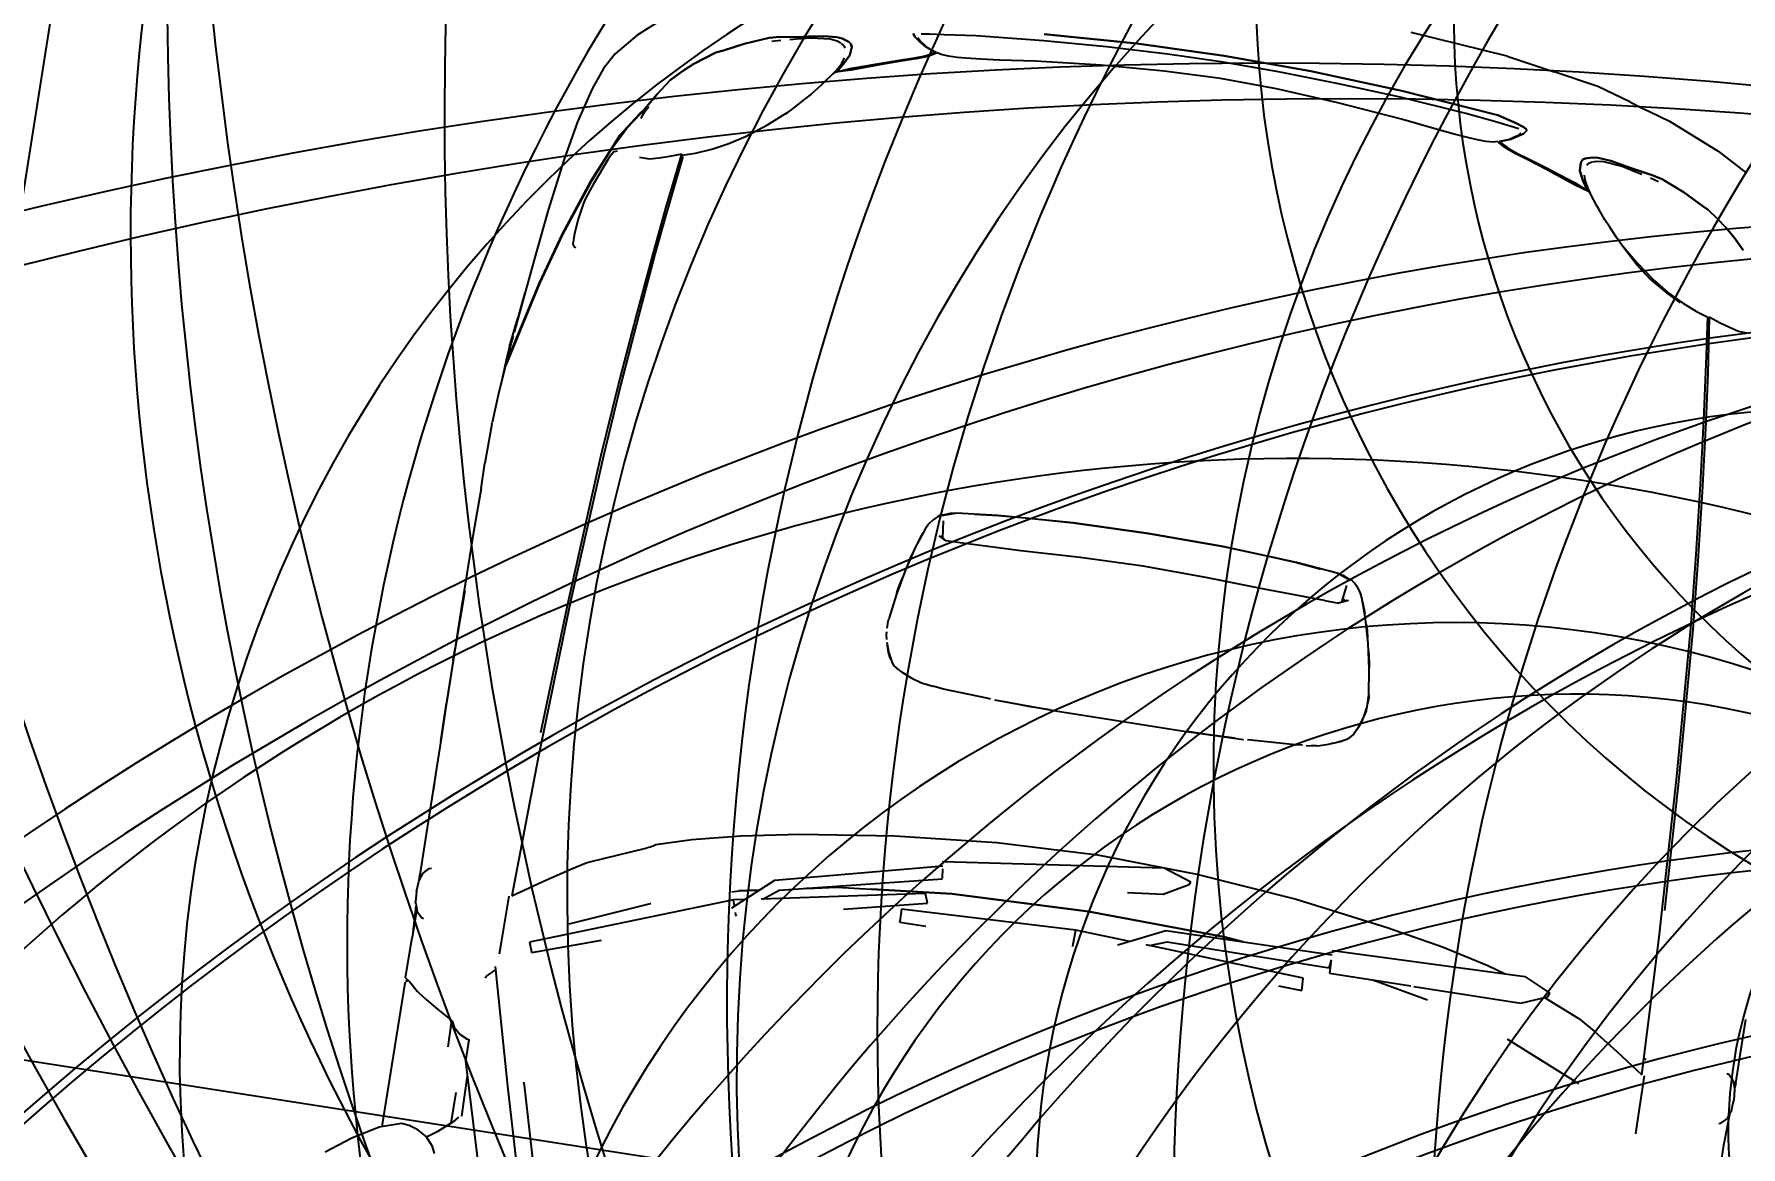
# Model space of a CAD drawing. Extents: x -640655 to -640254, y -1045449 to -1045159.
# Drawn here: x -640308.517 to -640306.307, y -1045415.296 to -1045413.855 of the extents above; entities that cross this region are included whole.
import ezdxf

# ---------------------------------------------------------------- set-up
doc = ezdxf.new("R2010")
doc.units = 0
doc.header["$MEASUREMENT"] = 0
doc.header["$PDMODE"] = 3
doc.header["$PDSIZE"] = 0.2
doc.linetypes.add('DOTDASH', pattern=[1, 0.3, -0.2, 0, -0.2, 0.3])
doc.layers.get('0').update_dxf_attribs({"linetype": 'CONTINUOUS'})
doc.layers.get('Defpoints').update_dxf_attribs({"linetype": 'CONTINUOUS'})
for name, color, linetype in [('katastr', 16, 'CONTINUOUS'), ('T_stafaz', 7, 'CONTINUOUS'), ('T_tenka', 4, 'CONTINUOUS'), ('ZASTAVBA', 2, 'CONTINUOUS')]:
    doc.layers.add(name, color=color, linetype=linetype)
doc.dimstyles.get("Standard").update_dxf_attribs({"dimtxt": 0.18, "dimasz": 0.18, "dimexe": 0.18, "dimexo": 0.0625, "dimgap": 0.09, "dimtad": 0, "dimtih": 1, "dimtoh": 1, "dimdec": 4, "dimzin": 0, "dimdsep": 46, "dimtxsty": 'Standard', "dimcen": 0.09, "dimadec": 0, "dimazin": 0, "dimtfac": 1, "dimtdec": 4, "dimtofl": 0, "dimtmove": 0, "dimatfit": 3, "dimfxl": 0, "dimtolj": 1, "dimtzin": 0, "dimarcsym": 0})

# ---------------------------------------------------------------- blocks, each defined once
blk = doc.blocks.new('_ArchTick')
at = {"color": 0, "linetype": 'ByBlock', "const_width": 0.15}
blk.add_lwpolyline([(-0.5, -0.5), (0.5, 0.5)], dxfattribs=at)
blk = doc.blocks.new('*D151')
at = {"layer": 'Defpoints', "color": 0, "linetype": 'Continuous'}
for p in [(-640302.8344, -1045388.3182), (-640308.942, -1045416.6516), (-640305.0144, -1045417.2737)]:
    blk.add_point(p, dxfattribs=at)
at = {"layer": 'ZASTAVBA', "color": 0, "linetype": 'Continuous', "lineweight": -2}
for p, q in [((-640302.711, -1045388.3378), (-640300.1316, -1045388.7463)), ((-640300.4872, -1045388.69), (-640305.0144, -1045417.2737)), ((-640308.8185, -1045416.6711), (-640304.6589, -1045417.33))]:
    blk.add_line(p, q, dxfattribs=at)
at = {"layer": 'ZASTAVBA', "color": 0, "linetype": 'Continuous', "lineweight": -2, "xscale": 0.36, "yscale": 0.36, "zscale": 0.36}
for p, rotation in [((-640300.4872, -1045388.69), 80.99993614890275), ((-640305.0144, -1045417.2737), 260.9999361489027)]:
    blk.add_blockref('_ArchTick', p, dxfattribs=dict(at, rotation=rotation))
at = {"layer": 'ZASTAVBA', "color": 0, "linetype": 'Continuous', "insert": (-640303.1064, -1045402.9255), "char_height": 0.36, "attachment_point": 5, "rotation": 80.9999}
blk.add_mtext('\\A1;29.00', dxfattribs=at)
blk = doc.blocks.new('berlingo')
for centre, radius, start, end in [((1296.5, -1476.7), 2295, 88.1756, 95.2181), ((1015.6, -5383.7), 6192.9, 89.33204, 92.22182), ((1175.7, -1363.5), 2163.3, 90.0113, 95.0156), ((2970.8, 198992.9), 198201.2, 269.480957, 269.53674), ((1602.3, -63805.3), 64605.2, 89.43053, 90.147803), ((2681.2, -115777.4), 116574.9, 89.722453, 90.214672), ((3028.5, -8780.9), 9599.2, 86.94978, 89.14194), ((1139.6, -55759.4), 56594.8, 87.61417, 87.86707), ((1270.4, -5513), 6310.9, 92.57767, 95.14013), ((1369.2, -1215.7), 1997.1, 90.0203, 92.0247), ((832.2, -1012.1), 1789.2, 94.077, 99.9533), ((2490, -14813.5), 15572.6, 89.01925, 90.50057), ((3287.1, 22289.7), 21535.4, 269.02659, 269.9787), ((2918.2, -12889.5), 13664.7, 87.64612, 89.09985), ((3053, -8945), 9702, 87.01331, 88.66445), ((3398.4, -1684.4), 2449.4, 85.3782, 88.1028), ((-266.3, -7162.8), 8005.2, 76.86454, 78.33351), ((-266.3, -7162.8), 7979.2, 76.86454, 78.33351), ((2166.9, 183025.1), 182377.4, 269.92373, 270.021762), ((4178.6, -1110153.5), 1110803, 90.0650267, 90.1001923), ((-654.9, 198), 4505.8, 359.9999, 5.5819), ((855.4, 318.5), 3039.4, 0.7676, 5.5779), ((1572.4, -190843.7), 191438.9, 89.597427, 89.990976), ((2957.4, -72957.7), 73548.2, 89.568676, 90.03106), ((1684, -78771.6), 79328.6, 89.599454, 90.061356), ((3524.3, 302129.5), 301577.1, 269.755734, 270.021236), ((-48699.4, 212.4), 52432, 359.76785, 0.33917), ((157006.3, 1352.4), 153260.4, 180.309512, 180.505595), ((-1428.5, 273.1), 5226.7, 0.9794, 2.7817), ((510.8, -1964.2), 2461.3, 87.6436, 94.1671), ((536.8, -4065.6), 4561.2, 85.3517, 89.0554), ((-22074.6, 330.7), 25707, 359.93292, 0.37957), ((-18060.8, -172.9), 21888.3, 0.45265, 1.74326), ((922.2, 394.6), 2747.5, 358.3895, 1.532), ((2885.2, 118.7), 2881.8, 173.4242, 178.8356), ((532.8, -3693.7), 4144.6, 87.6658, 92.3342), ((3078.6, 160.1), 3010.4, 175.2562, 179.3068), ((2453.2, 198), 2347.9, 175.244, 180.9331), ((-2596.9, 86), 6400.3, 359.23037, 2.47556), ((-33661.8, -575.2), 37567.9, 0.87733, 1.42535), ((-22176, -277.3), 25995.4, 0.61122, 1.30348), ((7023.8, 54.8), 6934.8, 177.91704, 179.79024), ((4344.2, 6.1), 4207.7, 176.1173, 180.0831), ((4300.9, -211), 3398.2, 172.6656, 176.4408), ((4300.9, -211), 3372.2, 172.6656, 176.4408), ((2132.8, 40.9), 2133.1, 176.3335, 181.0981), ((4681.2, 41), 4615.5, 178.0692, 180.509), ((2132.8, -40.9), 2133.1, 178.9019, 183.6665), ((4681.2, -41), 4615.5, 179.491, 181.9308), ((4300.9, 211), 3372.2, 183.5592, 187.3344), ((157006.3, -1352.4), 153260.4, 179.494405, 179.690488), ((-2596.9, -86), 6400.3, 357.52444, 0.76963), ((-18060.8, 172.9), 21888.3, 358.25674, 359.54735), ((4344.2, -6.1), 4207.7, 179.9169, 183.8827), ((4300.9, 211), 3398.2, 183.5592, 187.3344), ((-48699.4, -212.4), 52432, 359.66083, 0.23215), ((-22176, 277.3), 25995.4, 358.69652, 359.38878), ((-33661.8, 575.2), 37567.9, 358.57465, 359.12267), ((7023.8, -54.8), 6934.8, 180.20976, 182.08296), ((2453.2, -198), 2347.9, 179.0669, 184.756), ((2885.2, -118.7), 2881.8, 181.1644, 186.5758), ((3078.6, -160.1), 3010.4, 180.6932, 184.7438), ((-654.9, -198), 4505.8, 354.4181, 0.0001), ((-22074.6, -330.7), 25707, 359.62043, 0.06708), ((922.2, -394.6), 2747.5, 358.468, 1.6105), ((-1428.5, -273.1), 5226.7, 357.2183, 359.0206), ((855.4, -318.5), 3039.4, 354.4221, 359.2324), ((81.8, -1803.4), 1329.7, 86.0474, 87.8247), ((3524.3, -302129.5), 301577.1, 89.978764, 90.244266), ((1684, 78771.6), 79328.6, 269.938644, 270.400546), ((1572.4, 190843.7), 191438.9, 270.009024, 270.402573), ((2957.4, 72957.7), 73548.2, 269.96894, 270.431324), ((1815.4, -2246.3), 1595.9, 91.6676, 99.8287), ((1897.1, -3089.4), 2441.6, 89.3652, 93.0067), ((2166.9, -183025.1), 182377.4, 89.978238, 90.07627), ((4178.6, 1110153.5), 1110803, 269.8998077, 269.9349733), ((2044.9, -3907.4), 3272.2, 98.8222, 104.6036), ((1753.1, -1692.2), 1016, 91.3621, 99.8903), ((1864.4, -3004.9), 2332.3, 90.7897, 93.3278), ((2006.2, -4102.8), 3434.4, 88.6463, 92.9043), ((2405.5, -1913), 1239.6, 88.7124, 93.1824), ((112.7, -1766), 1094.3, 70.5703, 76.3708), ((-4782.6, -25347.6), 25328.3, 76.29121, 76.45033), ((1485.6, -1301.8), 586, 97.2062, 108.3026), ((3053, 8945), 9702, 271.33555, 272.98669), ((2490, 14813.5), 15572.6, 269.49943, 270.98075), ((3287.1, -22289.7), 21535.4, 90.0213, 90.97341), ((2918.2, 12889.5), 13664.7, 270.90015, 272.35388), ((2243.2, -1815.8), 1040.2, 89.8153, 93.3266), ((1139.6, 55759.4), 56594.8, 272.13293, 272.38583), ((2970.8, -198992.9), 198201.2, 90.46326, 90.519043), ((1602.3, 63805.3), 64605.2, 269.852197, 270.56947), ((2681.2, 115777.4), 116574.9, 269.785328, 270.277547), ((3028.5, 8780.9), 9599.2, 270.85806, 273.05022)]:
    blk.add_arc(centre, radius, start, end)
blk = doc.blocks.new('A$C3F1540E4')
at = {"linetype": 'Continuous'}
for p, q in [((1.1345, 0.7075), (1.0902, 0.7076)), ((1.1738, 0.7075), (1.1345, 0.7075)), ((1.1738, 0.7075), (1.1812, 0.7072)), ((1.1806, 0.707), (1.1827, 0.7075)), ((1.1827, 0.7075), (1.196, 0.7085)), ((1.2094, 0.7076), (1.196, 0.7085)), ((1.2094, 0.7076), (1.2115, 0.707)), ((1.1631, 0.6942), (1.1639, 0.6967)), ((1.1639, 0.6967), (1.1709, 0.7036)), ((1.1709, 0.7036), (1.1806, 0.707)), ((1.2212, 0.7036), (1.2115, 0.707)), ((1.215, 0.7058), (1.2494, 0.7046)), ((1.2281, 0.6967), (1.2212, 0.7036)), ((1.2289, 0.6939), (1.2281, 0.6967)), ((1.2494, 0.7046), (1.2556, 0.7045)), ((1.2556, 0.7045), (1.3088, 0.705)), ((1.0024, 0.5799), (0.7935, 0.5702)), ((0.7955, 0.5732), (0.9674, 0.5814)), ((1.182, 0.5857), (1.0024, 0.5799)), ((1.1574, 0.5491), (1.182, 0.5857)), ((1.1623, 0.5881), (1.1604, 0.585)), ((1.1832, 0.5888), (1.2435, 0.5895)), ((1.2435, 0.5895), (1.259, 0.5896)), ((0.2117, 0.5587), (0.2085, 0.5466)), ((0.2119, 0.5721), (0.2117, 0.5587)), ((0.6007, 0.5577), (0.5056, 0.5496)), ((0.5069, 0.5526), (0.6019, 0.5608)), ((0.7935, 0.5702), (0.6007, 0.5577)), ((0.6019, 0.5608), (0.7955, 0.5732)), ((-0.0152, 0.4962), (0.0071, 0.5366)), ((0.081, 0.5215), (0.0924, 0.5343)), ((0.0924, 0.5343), (0.081, 0.5215)), ((0.0924, 0.5343), (0.1066, 0.5482)), ((0.1066, 0.5482), (0.0924, 0.5343)), ((0.2045, 0.5337), (0.199, 0.5185)), ((0.2085, 0.5466), (0.2045, 0.5337)), ((0.2712, 0.5278), (0.334, 0.5352)), ((0.3324, 0.5325), (0.2801, 0.5264)), ((0.4151, 0.5411), (0.3324, 0.5325)), ((0.334, 0.5352), (0.4165, 0.5439)), ((0.5056, 0.5496), (0.4151, 0.5411)), ((0.4165, 0.5439), (0.4165, 0.5439)), ((0.4166, 0.544), (0.5069, 0.5526)), ((0.4166, 0.544), (0.4166, 0.544)), ((1.136, 0.5157), (1.1574, 0.5491)), ((0.0619, 0.4954), (0.0712, 0.5086)), ((0.0712, 0.5086), (0.0619, 0.4954)), ((0.0712, 0.5086), (0.081, 0.5215)), ((0.081, 0.5215), (0.0712, 0.5086)), ((0.1947, 0.5009), (0.2002, 0.5184)), ((0.199, 0.5185), (0.2184, 0.5209)), ((0.199, 0.5183), (0.199, 0.5185)), ((0.199, 0.5185), (0.1993, 0.5185)), ((0.2218, 0.5192), (0.1996, 0.5165)), ((0.2002, 0.5184), (0.2003, 0.5187)), ((0.2184, 0.5209), (0.2712, 0.5278)), ((0.2494, 0.5226), (0.2218, 0.5192)), ((0.2801, 0.5264), (0.2494, 0.5226)), ((1.1259, 0.499), (1.136, 0.5157)), ((-0.0433, 0.4277), (-0.0152, 0.4962)), ((0.0577, 0.4862), (0.0619, 0.4954)), ((0.0619, 0.4954), (0.0577, 0.4862)), ((0.1863, 0.4812), (0.1947, 0.5009)), ((1.1029, 0.4455), (1.1227, 0.4926)), ((1.1227, 0.4926), (1.1241, 0.496)), ((1.1241, 0.496), (1.1259, 0.499)), ((1.1638, 0.4065), (1.2062, 0.5066)), ((0.0449, 0.4611), (0.0577, 0.4862)), ((0.0577, 0.4862), (0.0449, 0.4611)), ((0.1759, 0.4606), (0.1863, 0.4812)), ((0.1779, 0.4606), (0.1869, 0.4784)), ((0.0324, 0.4301), (0.0449, 0.4611)), ((0.0449, 0.4611), (0.0324, 0.4301)), ((0.1631, 0.4362), (0.1779, 0.4606)), ((0.1635, 0.4405), (0.1759, 0.4606)), ((1.0802, 0.4162), (1.0962, 0.4516)), ((1.1013, 0.4494), (1.0962, 0.4516)), ((1.115, 0.4166), (1.1013, 0.4494)), ((-0.0514, 0.4014), (-0.0433, 0.4277)), ((0.0289, 0.4168), (0.0324, 0.4301)), ((0.0324, 0.4301), (0.0289, 0.4168)), ((0.0365, 0.426), (0.0332, 0.4149)), ((0.144, 0.4147), (0.1635, 0.4405)), ((0.1631, 0.4362), (0.1468, 0.4151)), ((0.1631, 0.4362), (0.163, 0.4361)), ((-0.0551, 0.3895), (-0.0514, 0.4014)), ((0.0255, 0.3937), (0.0289, 0.4168)), ((0.0289, 0.4168), (0.0255, 0.3937)), ((0.0305, 0.4035), (0.0286, 0.3951)), ((0.124, 0.3915), (0.144, 0.4147)), ((0.1468, 0.4151), (0.1262, 0.3936)), ((1.0859, 0.1651), (1.0802, 0.4162)), ((1.1152, 0.276), (1.115, 0.4166)), ((1.1636, 0.4061), (1.1638, 0.4065)), ((-0.0596, 0.3752), (-0.0551, 0.3895)), ((0.019, 0.3607), (0.0229, 0.3806)), ((0.0229, 0.3806), (0.019, 0.3607)), ((0.0242, 0.3765), (0.0217, 0.352)), ((0.0229, 0.3806), (0.0255, 0.3937)), ((0.0255, 0.3937), (0.0229, 0.3806)), ((0.0286, 0.3951), (0.0242, 0.3765)), ((0.1159, 0.3838), (0.1041, 0.3729)), ((0.1262, 0.3936), (0.1159, 0.3838)), ((1.0734, 0.3667), (1.0808, 0.3905)), ((-0.0601, 0.3733), (-0.0733, 0.3292)), ((-0.0601, 0.3733), (-0.0596, 0.3752)), ((0.0177, 0.344), (0.019, 0.3607)), ((0.019, 0.3607), (0.0177, 0.344)), ((0.0828, 0.3546), (0.0793, 0.3522)), ((0.0957, 0.3652), (0.0828, 0.3546)), ((0.1041, 0.3729), (0.0957, 0.3652)), ((1.059, 0.3049), (1.0734, 0.3667)), ((0.0184, 0.3366), (0.0177, 0.344)), ((0.0177, 0.344), (0.0184, 0.3366)), ((0.0215, 0.3274), (0.0184, 0.3366)), ((0.0184, 0.3366), (0.0215, 0.3274)), ((0.0217, 0.352), (0.0228, 0.3426)), ((0.0228, 0.3426), (0.0245, 0.3376)), ((0.0248, 0.3367), (0.0274, 0.3325)), ((0.0274, 0.3325), (0.03, 0.3311)), ((0.0428, 0.3297), (0.0505, 0.3323)), ((0.0503, 0.331), (0.0628, 0.3389)), ((0.0505, 0.3323), (0.06, 0.3377)), ((0.062, 0.3369), (0.0507, 0.3297)), ((0.0507, 0.3297), (0.062, 0.3369)), ((0.0525, 0.3333), (0.0522, 0.3332)), ((0.0531, 0.3336), (0.0525, 0.3333)), ((0.0544, 0.3186), (0.062, 0.3369)), ((0.063, 0.3387), (0.0572, 0.3191)), ((0.06, 0.3377), (0.065, 0.341)), ((0.0618, 0.3365), (0.0624, 0.3366)), ((0.062, 0.3369), (0.0628, 0.3389)), ((0.0623, 0.3377), (0.0628, 0.338)), ((0.0624, 0.338), (0.0629, 0.3382)), ((0.0628, 0.3389), (0.0634, 0.3391)), ((0.0655, 0.3415), (0.063, 0.3387)), ((0.0793, 0.3522), (0.0655, 0.3415)), ((-0.0733, 0.3292), (-0.0833, 0.2702)), ((0.0233, 0.3246), (0.0215, 0.3274)), ((0.0215, 0.3274), (0.0233, 0.3246)), ((0.0272, 0.3227), (0.0233, 0.3246)), ((0.0233, 0.3246), (0.0272, 0.3227)), ((0.0383, 0.3234), (0.0272, 0.3227)), ((0.0272, 0.3227), (0.0383, 0.3234)), ((0.0507, 0.3297), (0.0383, 0.3234)), ((0.0383, 0.3234), (0.0507, 0.3297)), ((0.041, 0.2792), (0.0544, 0.3186)), ((0.0572, 0.3191), (0.0428, 0.2792)), ((1.0451, 0.23), (1.059, 0.3049)), ((1.1153, 0.2224), (1.1297, 0.2962)), ((-0.0939, 0.207), (-0.0833, 0.2702)), ((0.0328, 0.2541), (0.041, 0.2792)), ((0.0428, 0.2792), (0.0348, 0.2545)), ((1.1154, 0.1657), (1.1152, 0.2722)), ((-0.0062, 0.2429), (-0.0037, 0.2465)), ((-0.0037, 0.2465), (-0.0062, 0.2429)), ((-0.0037, 0.2465), (-0.0022, 0.2469)), ((-0.0022, 0.2469), (-0.0037, 0.2465)), ((-0.0022, 0.2469), (0.0021, 0.2437)), ((0.0021, 0.2437), (-0.0022, 0.2469)), ((0.0021, 0.2437), (0.006, 0.2377)), ((0.006, 0.2377), (0.0021, 0.2437)), ((0.0285, 0.24), (0.0328, 0.2541)), ((0.0348, 0.2545), (0.0296, 0.2379)), ((-0.0164, 0.2072), (-0.0094, 0.2329)), ((-0.0094, 0.2329), (-0.0164, 0.2072)), ((-0.0094, 0.2329), (-0.0079, 0.2379)), ((-0.0079, 0.2379), (-0.0094, 0.2329)), ((-0.0079, 0.2379), (-0.0062, 0.2429)), ((-0.0062, 0.2429), (-0.0079, 0.2379)), ((-0.0047, 0.2264), (-0.0071, 0.2071)), ((-0.003, 0.2366), (-0.0047, 0.2264)), ((0.002, 0.2401), (0.0062, 0.2366)), ((0.006, 0.2377), (0.0118, 0.2286)), ((0.0118, 0.2286), (0.006, 0.2377)), ((0.0062, 0.2366), (0.01, 0.2302)), ((0.01, 0.2302), (0.0128, 0.226)), ((0.0118, 0.2286), (0.0162, 0.2167)), ((0.0162, 0.2167), (0.0118, 0.2286)), ((0.017, 0.214), (0.0236, 0.227)), ((0.0239, 0.2233), (0.0175, 0.2121)), ((0.0236, 0.227), (0.0285, 0.24)), ((0.0296, 0.2379), (0.0239, 0.2233)), ((1.0277, 0.1077), (1.0451, 0.23)), ((-0.0939, 0.207), (-0.1047, 0.0792)), ((-0.0282, 0.0792), (-0.0164, 0.2072)), ((-0.0164, 0.2072), (-0.0282, 0.0792)), ((-0.0071, 0.2071), (-0.0121, 0.1659)), ((0.0162, 0.2167), (0.017, 0.214)), ((0.017, 0.214), (0.0162, 0.2167)), ((0.0186, 0.214), (0.017, 0.214)), ((0.0175, 0.2121), (0.0189, 0.207)), ((0.0184, 0.214), (0.0185, 0.2138)), ((0.0189, 0.207), (0.0196, 0.1969)), ((0.0193, 0.1859), (0.0184, 0.1743)), ((0.0196, 0.1969), (0.0193, 0.1859)), ((-0.0121, 0.1659), (-0.0196, 0.0785)), ((0.0167, 0.1551), (0.014, 0.131)), ((0.0184, 0.1743), (0.0167, 0.1551)), ((0.7514, 0.1594), (0.7184, 0.1547)), ((0.7671, 0.1596), (0.7514, 0.1594)), ((0.7515, 0.1594), (0.7549, 0.1598)), ((0.7549, 0.1598), (0.7632, 0.1595)), ((0.7817, 0.1572), (0.7671, 0.1596)), ((0.7687, 0.1593), (0.7724, 0.1592)), ((0.7724, 0.1592), (0.7782, 0.1578)), ((0.7948, 0.1528), (0.7817, 0.1572)), ((0.7851, 0.1561), (0.7863, 0.1558)), ((0.7863, 0.1558), (0.7947, 0.1529)), ((1.0859, 0.1651), (1.0879, 0.1649)), ((1.0941, -0.0527), (1.0915, 0.1652)), ((1.1059, 0.1645), (1.0978, 0.1654)), ((1.1009, 0.1651), (1.1154, 0.1657)), ((1.1046, 0.1646), (1.1047, 0.1653)), ((1.1087, 0.1642), (1.1059, 0.1645)), ((1.108, -0.0485), (1.1087, 0.1642)), ((0.6549, 0.14), (0.6286, 0.1309)), ((0.6338, 0.1327), (0.6392, 0.1349)), ((0.6392, 0.1349), (0.6482, 0.1377)), ((0.6855, 0.148), (0.6549, 0.14)), ((0.6615, 0.1417), (0.6694, 0.1441)), ((0.6694, 0.1441), (0.6785, 0.1462)), ((0.7184, 0.1547), (0.6855, 0.148)), ((0.6951, 0.15), (0.7098, 0.1533)), ((0.7098, 0.1533), (0.7166, 0.1543)), ((0.7947, 0.1529), (0.8022, 0.149)), ((0.806, 0.147), (0.7948, 0.1528)), ((0.8022, 0.149), (0.803, 0.1486)), ((0.8099, 0.1439), (0.806, 0.147)), ((0.8068, 0.1464), (0.8079, 0.1457)), ((0.8079, 0.1457), (0.8084, 0.1451)), ((0.8126, 0.1405), (0.8099, 0.1439)), ((0.8146, 0.1367), (0.8126, 0.1405)), ((0.8136, 0.1385), (0.8146, 0.1372)), ((0.8146, 0.1372), (0.8202, 0.1254)), ((0.8168, 0.1325), (0.8146, 0.1367)), ((1.1269, 0.133), (1.1164, -0.0748)), ((1.143, 0.1335), (1.1269, 0.133)), ((1.1421, 0.1028), (1.143, 0.1335)), ((0.014, 0.131), (0.0081, 0.0847)), ((0.609, 0.1122), (0.6023, 0.0944)), ((0.6035, 0.1018), (0.608, 0.1123)), ((0.6109, 0.1181), (0.6069, 0.1129)), ((0.6069, 0.1129), (0.6088, 0.1118)), ((0.6158, 0.123), (0.6109, 0.1181)), ((0.6114, 0.1188), (0.6113, 0.1186)), ((0.6116, 0.1188), (0.6114, 0.1188)), ((0.6216, 0.1274), (0.6158, 0.123)), ((0.6286, 0.1309), (0.6216, 0.1274)), ((0.6232, 0.1282), (0.6238, 0.1286)), ((0.6238, 0.1286), (0.6251, 0.1291)), ((0.6349, 0.1145), (0.6401, 0.1022)), ((0.6351, 0.1125), (0.6376, 0.1081)), ((0.6351, 0.1125), (0.6351, 0.1125)), ((0.8228, 0.118), (0.8168, 0.1325)), ((0.8202, 0.1254), (0.8213, 0.1217)), ((0.8267, 0.1046), (0.8228, 0.118)), ((0.6023, 0.0944), (0.5968, 0.04)), ((0.6028, 0.0959), (0.6035, 0.1018)), ((0.6371, 0.1063), (0.6159, 0.109)), ((0.6342, 0.1094), (0.6394, 0.1039)), ((0.6342, 0.1094), (0.6342, 0.1094)), ((0.6398, 0.0838), (0.6401, 0.1025)), ((0.8288, 0.0896), (0.8267, 0.1046)), ((0.8269, 0.1029), (0.8273, 0.1017)), ((0.8273, 0.1017), (0.8279, 0.0962)), ((1.0155, -0.0241), (1.0277, 0.1077)), ((-0.0348, -0.0413), (-0.0282, 0.0792)), ((-0.0282, 0.0792), (-0.0348, -0.0413)), ((-0.0196, 0.0785), (-0.0244, -0.0032)), ((0.0081, 0.0847), (0, 0)), ((0.5968, 0.0402), (0.6, 0.0712)), ((0.6, 0.0712), (0.6, 0.0715)), ((0.6398, 0.0838), (0.6375, 0.0043)), ((0.8291, 0.0848), (0.8302, 0.0752)), ((0.8302, 0.0752), (0.8332, 0.0181)), ((1.0903, 0.0228), (1.0929, 0.0482)), ((1.0929, 0.0482), (1.0904, 0.023)), ((0.5968, 0.04), (0.5912, -0.0569)), ((0.5944, 0.0046), (0.5968, 0.0402)), ((1.0904, 0.023), (1.0853, -0.1553)), ((1.0853, -0.1553), (1.0903, 0.0228)), ((0, 0), (-0.0051, -0.0816)), ((0.5911, -0.057), (0.5944, 0.0046)), ((0.6375, 0.0043), (0.6342, -0.0729)), ((0.8332, 0.0181), (0.8334, 0.0131)), ((0.8352, -0.0726), (0.8337, 0.008)), ((-0.0244, -0.0032), (-0.0274, -0.0825)), ((0.8339, -0.0032), (0.8351, -0.0396)), ((-0.037, -0.1553), (-0.0348, -0.0413)), ((-0.0348, -0.0413), (-0.037, -0.1553)), ((0.8351, -0.0396), (0.8351, -0.065)), ((1.0109, -0.1553), (1.0155, -0.0241)), ((1.014, -0.0672), (1.0267, -0.0305)), ((1.0303, -0.0322), (1.0267, -0.0305)), ((1.0481, -0.0633), (1.0303, -0.0322)), ((0.5912, -0.0569), (0.5897, -0.1553)), ((0.5897, -0.1553), (0.5911, -0.057)), ((1.0532, -0.1092), (1.0481, -0.0633)), ((1.1222, -0.1108), (1.0941, -0.0527)), ((1.1166, -0.0704), (1.108, -0.0485)), ((-0.0274, -0.0825), (-0.0284, -0.1553)), ((-0.0051, -0.0816), (-0.0069, -0.1553)), ((0.6342, -0.0729), (0.6325, -0.1553)), ((0.8354, -0.1553), (0.8352, -0.0726)), ((1.0509, -0.3518), (1.014, -0.0677)), ((1.1153, -0.0965), (1.1117, -0.1679)), ((1.1222, -0.1108), (1.1226, -0.1108)), ((-0.0348, -0.2693), (-0.037, -0.1553)), ((-0.037, -0.1553), (-0.0348, -0.2693)), ((-0.0284, -0.1553), (-0.0274, -0.2281)), ((-0.0069, -0.1553), (-0.0051, -0.229)), ((0.5897, -0.1553), (0.5912, -0.2536)), ((0.5911, -0.2536), (0.5897, -0.1553)), ((0.6325, -0.1553), (0.6342, -0.2377)), ((0.8352, -0.238), (0.8354, -0.1553)), ((1.0155, -0.2865), (1.0109, -0.1553)), ((1.0903, -0.3334), (1.0853, -0.1553)), ((1.0853, -0.1553), (1.0904, -0.3336)), ((1.1117, -0.1679), (1.1203, -0.395)), ((1.1302, -0.1683), (1.1117, -0.1679)), ((1.1332, -0.1682), (1.1302, -0.1683)), ((-0.0274, -0.2281), (-0.0244, -0.3074)), ((-0.0051, -0.229), (0, -0.3106)), ((0.6342, -0.2377), (0.6375, -0.3149)), ((0.8337, -0.3186), (0.8352, -0.238)), ((0.5944, -0.3152), (0.5911, -0.2536)), ((0.5912, -0.2536), (0.5969, -0.3516)), ((0.8351, -0.2457), (0.8351, -0.271)), ((-0.0282, -0.3898), (-0.0348, -0.2693)), ((-0.0348, -0.2693), (-0.0282, -0.3898)), ((0.8351, -0.271), (0.8339, -0.3074)), ((1.0277, -0.4183), (1.0155, -0.2865)), ((-0.0244, -0.3074), (-0.0196, -0.3891)), ((0, -0.3106), (0.0081, -0.3954)), ((0.5968, -0.3508), (0.5944, -0.3152)), ((0.6375, -0.3149), (0.6398, -0.3944)), ((0.8332, -0.3287), (0.8302, -0.3858)), ((0.8334, -0.3237), (0.8332, -0.3287)), ((0.5999, -0.3817), (0.5968, -0.3508)), ((0.5969, -0.3516), (0.6023, -0.405)), ((1.0509, -0.3518), (1.0542, -0.3516)), ((1.1088, -0.563), (1.0563, -0.3511)), ((1.0714, -0.3492), (1.0605, -0.3505)), ((1.0722, -0.3489), (1.0714, -0.3492)), ((1.1209, -0.5554), (1.0733, -0.3489)), ((1.1053, -0.4821), (1.0903, -0.3334)), ((1.0904, -0.3336), (1.1008, -0.4371)), ((1.1072, -0.3628), (1.0955, -0.3673)), ((1.0955, -0.3673), (1.1358, -0.5765)), ((1.132, -0.4693), (1.1072, -0.3628)), ((1.1374, -0.3943), (1.137, -0.3603)), ((-0.0196, -0.3891), (-0.0121, -0.4766)), ((0.0081, -0.3954), (0.014, -0.4416)), ((0.6398, -0.3944), (0.6401, -0.4128)), ((0.8302, -0.3858), (0.8288, -0.4002)), ((1.1203, -0.395), (1.1364, -0.3945)), ((1.1374, -0.3943), (1.1364, -0.3945)), ((0.6023, -0.405), (0.609, -0.4229)), ((0.6035, -0.4124), (0.6028, -0.4065)), ((0.608, -0.4229), (0.6035, -0.4124)), ((0.6367, -0.4173), (0.6148, -0.4198)), ((0.6342, -0.42), (0.6393, -0.4144)), ((0.6351, -0.4231), (0.6401, -0.4128)), ((0.8228, -0.4286), (0.8267, -0.4152)), ((0.8267, -0.4152), (0.8288, -0.4002)), ((0.8279, -0.4068), (0.8273, -0.4123)), ((1.0451, -0.5406), (1.0277, -0.4183)), ((0.014, -0.4416), (0.0167, -0.4657)), ((0.6088, -0.4224), (0.6069, -0.4235)), ((0.6069, -0.4235), (0.6109, -0.4287)), ((0.6109, -0.4287), (0.6158, -0.4336)), ((0.6113, -0.4292), (0.6114, -0.4294)), ((0.6114, -0.4294), (0.6116, -0.4294)), ((0.6158, -0.4336), (0.6216, -0.438)), ((0.6216, -0.438), (0.6286, -0.4415)), ((0.6238, -0.4392), (0.6232, -0.4388)), ((0.6251, -0.4398), (0.6238, -0.4392)), ((0.6286, -0.4415), (0.6549, -0.4506)), ((0.8168, -0.4431), (0.8228, -0.4286)), ((0.6392, -0.4456), (0.6338, -0.4433)), ((0.6482, -0.4483), (0.6392, -0.4456)), ((0.6549, -0.4506), (0.6855, -0.4586)), ((0.6694, -0.4547), (0.6615, -0.4523)), ((0.6785, -0.4568), (0.6694, -0.4547)), ((0.6855, -0.4586), (0.7184, -0.4653)), ((0.7098, -0.4639), (0.6951, -0.4606)), ((0.7166, -0.4649), (0.7098, -0.4639)), ((0.7817, -0.4678), (0.7948, -0.4634)), ((0.7947, -0.4635), (0.7863, -0.4664)), ((0.8022, -0.4597), (0.7947, -0.4635)), ((0.7948, -0.4634), (0.806, -0.4576)), ((0.8035, -0.4589), (0.8022, -0.4597)), ((0.806, -0.4576), (0.8099, -0.4545)), ((0.8099, -0.4545), (0.8146, -0.4473)), ((0.8146, -0.4473), (0.8168, -0.4431)), ((-0.0121, -0.4766), (-0.0071, -0.5178)), ((0.0167, -0.4657), (0.0184, -0.485)), ((0.0184, -0.485), (0.0193, -0.4965)), ((0.7184, -0.4653), (0.7514, -0.47)), ((0.7549, -0.4705), (0.7515, -0.47)), ((0.7635, -0.4702), (0.7549, -0.4705)), ((0.7724, -0.4698), (0.7685, -0.47)), ((0.7784, -0.4683), (0.7724, -0.4698)), ((0.7863, -0.4664), (0.785, -0.4667)), ((1.1053, -0.4817), (1.1129, -0.5208)), ((1.1128, -0.5202), (1.1053, -0.4821)), ((0.0196, -0.5075), (0.0189, -0.5176)), ((0.0193, -0.4965), (0.0196, -0.5075)), ((-0.0071, -0.5178), (-0.0047, -0.5371)), ((0.0162, -0.5273), (0.0118, -0.5392)), ((0.0118, -0.5392), (0.0162, -0.5273)), ((0.017, -0.5246), (0.0162, -0.5273)), ((0.0162, -0.5273), (0.017, -0.5246)), ((0.0236, -0.5376), (0.017, -0.5246)), ((0.017, -0.5246), (0.0186, -0.5246)), ((0.0189, -0.5176), (0.0175, -0.5227)), ((0.0175, -0.5227), (0.0239, -0.5339)), ((0.0185, -0.5245), (0.0185, -0.5246)), ((-0.0047, -0.5371), (-0.003, -0.5473)), ((0.0062, -0.5472), (0.002, -0.5507)), ((0.006, -0.5483), (0.0021, -0.5543)), ((0.0021, -0.5543), (0.006, -0.5483)), ((0.0118, -0.5392), (0.006, -0.5483)), ((0.006, -0.5483), (0.0118, -0.5392)), ((0.01, -0.5409), (0.0062, -0.5472)), ((0.0128, -0.5366), (0.01, -0.5409)), ((0.0285, -0.5506), (0.0236, -0.5376)), ((0.0239, -0.5339), (0.0296, -0.5485)), ((0.0328, -0.5647), (0.0285, -0.5506)), ((0.0296, -0.5485), (0.0348, -0.5651)), ((1.059, -0.6155), (1.0451, -0.5406)), ((0.0021, -0.5543), (-0.0022, -0.5576)), ((-0.0022, -0.5576), (0.0021, -0.5543)), ((0.041, -0.5899), (0.0328, -0.5647)), ((0.0348, -0.5651), (0.0428, -0.5898)), ((1.1528, -0.6125), (1.1088, -0.563)), ((1.1354, -0.5745), (1.1209, -0.5554)), ((0.0544, -0.6292), (0.041, -0.5899)), ((0.0428, -0.5898), (0.0572, -0.6297)), ((1.1297, -0.6069), (1.1246, -0.5807)), ((1.1246, -0.5807), (1.1297, -0.6068)), ((1.0734, -0.6773), (1.059, -0.6155)), ((1.1297, -0.6068), (1.1297, -0.6069)), ((1.1324, -0.6156), (1.1297, -0.6069)), ((1.1399, -0.5979), (1.1425, -0.6117)), ((1.15, -0.6093), (1.1425, -0.6117)), ((1.1425, -0.6117), (1.238, -0.8643)), ((1.1528, -0.6125), (1.1533, -0.6124)), ((1.1607, -0.6058), (1.158, -0.6067)), ((1.1628, -0.6048), (1.1607, -0.6058)), ((1.1628, -0.6048), (1.1607, -0.6058)), ((0.0215, -0.6381), (0.0184, -0.6472)), ((0.0184, -0.6472), (0.0215, -0.6381)), ((0.0233, -0.6352), (0.0215, -0.6381)), ((0.0215, -0.6381), (0.0233, -0.6352)), ((0.0272, -0.6333), (0.0233, -0.6352)), ((0.0233, -0.6352), (0.0272, -0.6333)), ((0.0383, -0.634), (0.0272, -0.6333)), ((0.0272, -0.6333), (0.0383, -0.634)), ((0.0507, -0.6403), (0.0383, -0.634)), ((0.0383, -0.634), (0.0507, -0.6403)), ((0.0505, -0.6429), (0.0428, -0.6403)), ((0.062, -0.6475), (0.0507, -0.6403)), ((0.0507, -0.6403), (0.062, -0.6475)), ((0.062, -0.6475), (0.0544, -0.6292)), ((0.0572, -0.6297), (0.063, -0.6493)), ((0.0184, -0.6472), (0.0177, -0.6546)), ((0.0177, -0.6546), (0.0184, -0.6472)), ((0.0177, -0.6546), (0.019, -0.6713)), ((0.019, -0.6713), (0.0177, -0.6546)), ((0.0228, -0.6533), (0.0217, -0.6627)), ((0.0217, -0.6627), (0.0242, -0.6871)), ((0.0245, -0.6482), (0.0228, -0.6533)), ((0.0274, -0.6431), (0.0248, -0.6473)), ((0.0302, -0.6417), (0.0274, -0.6431)), ((0.06, -0.6483), (0.0505, -0.6429)), ((0.0651, -0.6516), (0.06, -0.6483)), ((0.0628, -0.6495), (0.062, -0.6475)), ((0.0634, -0.6497), (0.0628, -0.6495)), ((0.063, -0.6493), (0.0655, -0.6522)), ((0.0655, -0.6522), (0.0793, -0.6628)), ((0.0793, -0.6628), (0.0828, -0.6652)), ((0.019, -0.6713), (0.0229, -0.6912)), ((0.0229, -0.6912), (0.019, -0.6713)), ((0.0828, -0.6652), (0.0957, -0.6758)), ((0.0957, -0.6758), (0.1041, -0.6836)), ((0.1041, -0.6836), (0.1159, -0.6945)), ((1.0874, -0.7223), (1.0734, -0.6773)), ((0.0229, -0.6912), (0.0255, -0.7043)), ((0.0255, -0.7043), (0.0229, -0.6912)), ((0.0242, -0.6871), (0.0286, -0.7057)), ((0.0255, -0.7043), (0.0289, -0.7274)), ((0.0289, -0.7274), (0.0255, -0.7043)), ((0.0286, -0.7057), (0.0305, -0.7141)), ((0.1159, -0.6945), (0.1262, -0.7042)), ((0.144, -0.7253), (0.1238, -0.702)), ((0.0289, -0.7274), (0.0324, -0.7408)), ((0.0324, -0.7408), (0.0289, -0.7274)), ((0.0332, -0.7256), (0.0364, -0.7366)), ((0.1635, -0.7511), (0.144, -0.7253)), ((1.0894, -0.7258), (1.0874, -0.7223)), ((1.0915, -0.7294), (1.0894, -0.7258)), ((1.093, -0.7323), (1.0915, -0.7294)), ((1.1638, -0.7171), (1.1636, -0.7167)), ((1.2062, -0.8172), (1.1638, -0.7171)), ((0.0324, -0.7408), (0.0449, -0.7717)), ((0.0449, -0.7717), (0.0324, -0.7408)), ((0.1759, -0.7712), (0.1635, -0.7511)), ((1.0939, -0.7345), (1.093, -0.7323)), ((1.1227, -0.8032), (1.0939, -0.7345)), ((0.0449, -0.7717), (0.0577, -0.7968)), ((0.0577, -0.7968), (0.0449, -0.7717)), ((0.1863, -0.7918), (0.1759, -0.7712)), ((1.2505, -0.8594), (1.2208, -0.7724)), ((0.1947, -0.8116), (0.1863, -0.7918)), ((0.0577, -0.7968), (0.0619, -0.8061)), ((0.0619, -0.8061), (0.0577, -0.7968)), ((0.0619, -0.8061), (0.0712, -0.8192)), ((0.0712, -0.8192), (0.0619, -0.8061)), ((0.2002, -0.829), (0.1947, -0.8116)), ((1.1241, -0.8066), (1.1227, -0.8032)), ((1.1259, -0.8097), (1.1241, -0.8066)), ((1.136, -0.8263), (1.1259, -0.8097)), ((1.2063, -0.8173), (1.2062, -0.8172)), ((1.422, -0.8423), (1.587, -0.7962)), ((1.5969, -0.8152), (1.4264, -0.8628)), ((0.0712, -0.8192), (0.081, -0.8321)), ((0.081, -0.8321), (0.0712, -0.8192)), ((0.081, -0.8321), (0.0924, -0.8449)), ((0.0924, -0.8449), (0.081, -0.8321)), ((0.199, -0.8291), (0.199, -0.8289)), ((0.2184, -0.8315), (0.199, -0.8291)), ((0.199, -0.8291), (0.2045, -0.8444)), ((0.1993, -0.8291), (0.199, -0.8291)), ((0.2003, -0.8293), (0.2002, -0.829)), ((0.2015, -0.8273), (0.2017, -0.8274)), ((0.2022, -0.829), (0.2017, -0.8274)), ((0.2017, -0.8274), (0.2218, -0.8299)), ((0.2024, -0.8295), (0.2022, -0.829)), ((0.2031, -0.8292), (0.2023, -0.8292)), ((0.2049, -0.8278), (0.2052, -0.8295)), ((0.2065, -0.8292), (0.2052, -0.8292)), ((0.2065, -0.828), (0.2065, -0.8292)), ((0.2712, -0.8384), (0.2184, -0.8315)), ((0.2218, -0.8299), (0.2494, -0.8332)), ((0.2494, -0.8332), (0.2801, -0.837)), ((0.334, -0.8458), (0.2712, -0.8384)), ((0.2801, -0.837), (0.3324, -0.8431)), ((1.1574, -0.8597), (1.136, -0.8263)), ((0.0924, -0.8449), (0.1066, -0.8588)), ((0.1066, -0.8588), (0.0924, -0.8449)), ((0.1066, -0.8588), (0.127, -0.873)), ((0.127, -0.873), (0.1066, -0.8588)), ((0.2045, -0.8444), (0.2085, -0.8572)), ((0.2085, -0.8572), (0.2117, -0.8693)), ((0.3324, -0.8431), (0.4151, -0.8517)), ((0.4165, -0.8545), (0.334, -0.8458)), ((0.4151, -0.8517), (0.5056, -0.8603)), ((0.4165, -0.8545), (0.4165, -0.8545)), ((0.5069, -0.8632), (0.4166, -0.8546)), ((0.4166, -0.8546), (0.4166, -0.8546)), ((0.5056, -0.8603), (0.6007, -0.8683)), ((1.182, -0.8964), (1.1574, -0.8597)), ((1.238, -0.8643), (1.2498, -0.8598)), ((1.2505, -0.8594), (1.2498, -0.8598)), ((1.4178, -0.8435), (1.422, -0.8423)), ((0.0323, -0.8836), (0.0557, -0.9103)), ((0.127, -0.873), (0.1511, -0.8873)), ((0.1511, -0.8873), (0.127, -0.873)), ((0.1521, -0.8856), (0.1446, -0.8811)), ((0.1466, -0.8822), (0.1524, -0.8853)), ((0.2117, -0.8693), (0.2119, -0.8827)), ((0.6019, -0.8714), (0.5069, -0.8632)), ((0.6007, -0.8683), (0.7935, -0.8808)), ((0.7955, -0.8838), (0.6019, -0.8714)), ((0.7935, -0.8808), (1.0024, -0.8905)), ((0.9674, -0.8921), (0.7955, -0.8838)), ((1.4264, -0.8628), (1.276, -0.9028)), ((1.4031, -0.9222), (1.5399, -0.883)), ((0.1511, -0.8873), (0.1521, -0.8856)), ((0.1526, -0.8866), (0.1511, -0.8873)), ((0.1511, -0.8873), (0.155, -0.8905)), ((0.155, -0.8905), (0.1511, -0.8873)), ((0.1524, -0.8853), (0.1553, -0.8866)), ((0.1538, -0.886), (0.1525, -0.8866)), ((0.1537, -0.8886), (0.1525, -0.8866)), ((0.1537, -0.8886), (0.1563, -0.8905)), ((0.1613, -0.8885), (0.1538, -0.886)), ((0.155, -0.8905), (0.1631, -0.8962)), ((0.1631, -0.8962), (0.155, -0.8905)), ((0.1769, -0.9046), (0.1563, -0.8905)), ((0.1563, -0.8905), (0.1658, -0.8971)), ((0.1631, -0.8962), (0.1747, -0.904)), ((0.1747, -0.904), (0.1631, -0.8962)), ((0.1658, -0.8971), (0.1769, -0.9046)), ((0.1747, -0.904), (0.1871, -0.9121)), ((0.1871, -0.9121), (0.1747, -0.904)), ((0.2062, -0.9201), (0.1769, -0.9046)), ((0.1769, -0.9046), (0.1892, -0.9125)), ((0.9674, -0.8921), (0.9674, -0.8921)), ((1.0024, -0.8905), (1.182, -0.8964)), ((1.2435, -0.9001), (1.1832, -0.8994)), ((1.259, -0.9002), (1.2435, -0.9001)), ((1.2796, -0.9019), (1.2902, -0.9127)), ((0.0557, -0.9103), (0.0841, -0.9345)), ((0.1871, -0.9121), (0.2057, -0.9204)), ((0.2057, -0.9204), (0.1871, -0.9121)), ((0.1892, -0.9125), (0.2062, -0.9201)), ((0.2057, -0.9204), (0.2507, -0.9397)), ((0.2507, -0.9397), (0.2057, -0.9204)), ((0.2062, -0.9201), (0.253, -0.94)), ((0.2089, -0.9152), (0.2078, -0.9121)), ((0.2089, -0.9152), (0.2097, -0.9164)), ((0.2097, -0.9164), (0.2129, -0.9187)), ((0.2129, -0.9187), (0.2179, -0.9213)), ((0.2179, -0.9213), (0.2554, -0.9363)), ((1.2902, -0.9127), (1.2928, -0.9139)), ((1.3701, -0.9344), (1.3744, -0.9249)), ((1.3744, -0.9249), (1.3751, -0.9212)), ((1.3749, -0.9222), (1.4031, -0.9222)), ((1.4217, -0.9169), (1.4743, -0.916)), ((1.4449, -0.9281), (1.4854, -0.9281)), ((1.4763, -0.9197), (1.4832, -0.9255)), ((1.4832, -0.9255), (1.4992, -0.9439)), ((0.0841, -0.9345), (0.1053, -0.9465)), ((0.1053, -0.9465), (0.1336, -0.957)), ((0.2507, -0.9397), (0.3249, -0.9654)), ((0.3249, -0.9654), (0.2507, -0.9397)), ((0.253, -0.94), (0.326, -0.9653)), ((0.2554, -0.9363), (0.2642, -0.9395)), ((0.2642, -0.9395), (0.2702, -0.9416)), ((0.2702, -0.9416), (0.2751, -0.9432)), ((0.2751, -0.9432), (0.2814, -0.9449)), ((0.2814, -0.9449), (0.303, -0.9483)), ((0.303, -0.9483), (0.3222, -0.9505)), ((0.3222, -0.9505), (0.3359, -0.9504)), ((0.3359, -0.9504), (0.3393, -0.9482)), ((0.3393, -0.9482), (0.3397, -0.9458)), ((1.3423, -0.9683), (1.3532, -0.9491)), ((1.3532, -0.9491), (1.3538, -0.948)), ((1.3538, -0.948), (1.3546, -0.9474)), ((1.3538, -0.948), (1.3883, -0.9475)), ((1.3546, -0.9474), (1.3619, -0.9433)), ((1.3619, -0.9433), (1.3701, -0.9344)), ((1.4992, -0.9439), (1.5081, -0.9567)), ((1.5191, -0.947), (1.5076, -0.9571)), ((1.5274, -0.9429), (1.5191, -0.947)), ((0.1336, -0.957), (0.1788, -0.9689)), ((0.1788, -0.9689), (0.2306, -0.9789)), ((0.3249, -0.9654), (0.3923, -0.9849)), ((0.3923, -0.9849), (0.3249, -0.9654)), ((0.326, -0.9653), (0.3933, -0.9848)), ((1.3322, -0.985), (1.3423, -0.9683)), ((1.5004, -0.9692), (1.4967, -0.9812)), ((1.5076, -0.9571), (1.5004, -0.9692)), ((0.2306, -0.9789), (0.2976, -0.9888)), ((0.2976, -0.9888), (0.3639, -0.9967)), ((0.3923, -0.9849), (0.501, -1.0111)), ((0.501, -1.0111), (0.3923, -0.9849)), ((0.3933, -0.9848), (0.5037, -1.0113)), ((0.3933, -0.9848), (0.3933, -0.9848)), ((1.3249, -0.996), (1.3322, -0.985)), ((1.4967, -0.9812), (1.4959, -0.9911)), ((1.4959, -0.9911), (1.505, -1.0192)), ((0.3639, -0.9967), (0.4605, -1.0076)), ((0.408, -1.0017), (0.4528, -1.0069)), ((0.4464, -1.0063), (0.4408, -1.0055)), ((0.48, -1.0107), (0.4464, -1.0063)), ((0.4659, -1.0079), (0.4748, -1.0091)), ((0.4768, -1.0094), (0.4748, -1.0091)), ((0.4768, -1.0094), (0.5057, -1.012)), ((0.48, -1.0107), (0.4941, -1.012)), ((0.4941, -1.012), (0.5081, -1.0125)), ((0.501, -1.0111), (0.5037, -1.0117)), ((0.5037, -1.0117), (0.501, -1.0111)), ((0.5037, -1.0113), (0.5065, -1.012)), ((0.5037, -1.0113), (0.5037, -1.0113)), ((0.5037, -1.0117), (0.5057, -1.012)), ((0.5057, -1.012), (0.5037, -1.0117)), ((0.5057, -1.012), (0.5073, -1.0121)), ((0.5073, -1.0121), (0.5057, -1.012)), ((0.5065, -1.012), (0.5426, -1.0151)), ((0.5065, -1.012), (0.5066, -1.012)), ((0.5065, -1.012), (0.5085, -1.0122)), ((0.5081, -1.0125), (0.5229, -1.0134)), ((0.5085, -1.0122), (0.5443, -1.0152)), ((0.5426, -1.0151), (0.5443, -1.0152)), ((0.5443, -1.0152), (0.5805, -1.0175)), ((1.1639, -1.0074), (1.1631, -1.0048)), ((1.1709, -1.0142), (1.1639, -1.0074)), ((1.1806, -1.0176), (1.1709, -1.0142)), ((1.2115, -1.0176), (1.2212, -1.0142)), ((1.2487, -1.0152), (1.2149, -1.0164)), ((1.218, -1.0153), (1.2556, -1.0152)), ((1.2212, -1.0142), (1.2281, -1.0074)), ((1.2281, -1.0074), (1.2289, -1.0045)), ((1.3088, -1.0156), (1.2556, -1.0152)), ((1.3088, -1.0156), (1.3124, -1.0099)), ((1.3117, -1.0126), (1.3117, -1.0109)), ((1.3118, -1.0127), (1.3117, -1.0126)), ((1.3119, -1.0128), (1.3118, -1.0127)), ((1.3119, -1.0128), (1.3139, -1.0148)), ((1.3124, -1.0099), (1.3235, -0.998)), ((1.3153, -1.0149), (1.3139, -1.0148)), ((1.5037, -1.0153), (1.3153, -1.0149)), ((1.3235, -0.998), (1.324, -0.9973)), ((1.324, -0.9973), (1.3249, -0.996)), ((0.5827, -1.0175), (0.5805, -1.0175)), ((0.5827, -1.0175), (0.6342, -1.0183)), ((0.6674, -1.0181), (0.6342, -1.0183)), ((0.6674, -1.0181), (0.7247, -1.0188)), ((0.7247, -1.0188), (0.7792, -1.0192)), ((0.7792, -1.0192), (0.8253, -1.0193)), ((0.8013, -1.0184), (0.8767, -1.019)), ((0.8013, -1.0184), (0.8013, -1.0184)), ((0.8253, -1.0193), (0.8928, -1.0191)), ((0.8767, -1.019), (0.9489, -1.0187)), ((0.8928, -1.0191), (0.8767, -1.019)), ((0.8928, -1.0191), (0.9448, -1.0189)), ((0.9448, -1.0189), (0.9958, -1.0186)), ((0.9987, -1.0184), (0.9489, -1.0187)), ((0.9958, -1.0186), (1.0425, -1.0184)), ((0.9986, -1.0184), (0.9987, -1.0184)), ((1.0425, -1.0184), (1.0643, -1.0183)), ((1.0427, -1.0183), (1.0902, -1.0182)), ((1.0902, -1.0182), (1.1345, -1.0182)), ((1.1345, -1.0182), (1.1738, -1.0181)), ((1.1812, -1.0178), (1.1738, -1.0181)), ((1.1827, -1.0182), (1.1806, -1.0176)), ((1.196, -1.0191), (1.1827, -1.0182)), ((1.196, -1.0191), (1.2094, -1.0182)), ((1.2115, -1.0176), (1.2094, -1.0182)), ((1.505, -1.0192), (1.5246, -1.0519)), ((1.5246, -1.0519), (1.5479, -1.083))]:
    blk.add_line(p, q, dxfattribs=at)

msp = doc.modelspace()

# ---------------------------------------------------------------- linework, layer by layer
at = {"layer": 'katastr', "color": 100, "linetype": 'DOTDASH', "ltscale": 3000.000034}
msp.add_line((-640335.2159, -1045411.0279), (-640302.7859, -1045416.0779), dxfattribs=at)
at = {"layer": 'T_tenka', "linetype": 'Continuous'}
msp.add_line((-640306.0351, -1045398.2988), (-640308.9146, -1045416.4787), dxfattribs=at)

# ---------------------------------------------------------------- block references
at = {"layer": 'T_stafaz', "rotation": 260.999936146136}
msp.add_blockref('A$C3F1540E4', (-640306.8284, -1045413.9437), dxfattribs=at)
at = {"layer": 'T_stafaz', "xscale": 0.0009999999025980145, "yscale": 0.001000000043408278, "zscale": 0.001, "rotation": 245.2691998631638}
msp.add_blockref('berlingo', (-640303.9329, -1045414.4725), dxfattribs=at)

# ---------------------------------------------------------------- dimensions: what is measured, and where the dimension line sits
at = {"layer": 'ZASTAVBA', "linetype": 'Continuous'}
dim = msp.add_linear_dim(base=(-640305.0144, -1045417.2737), p1=(-640302.8344, -1045388.3182), p2=(-640308.942, -1045416.6516), angle=80.9999, dimstyle='Standard', override={"dimscale": 2, "dimtad": 1, "dimjust": 0, "dimtih": 0, "dimdec": 2, "dimrnd": 0.2, "dimblk1": 'ArchTick', "dimblk2": 'ArchTick', "dimsah": 1}, dxfattribs=at)
dim.commit()
dim.dimension.update_dxf_attribs({"geometry": '*D151', "text_midpoint": (-640303.1064, -1045402.9255)})

doc.saveas('drawing.dxf')
